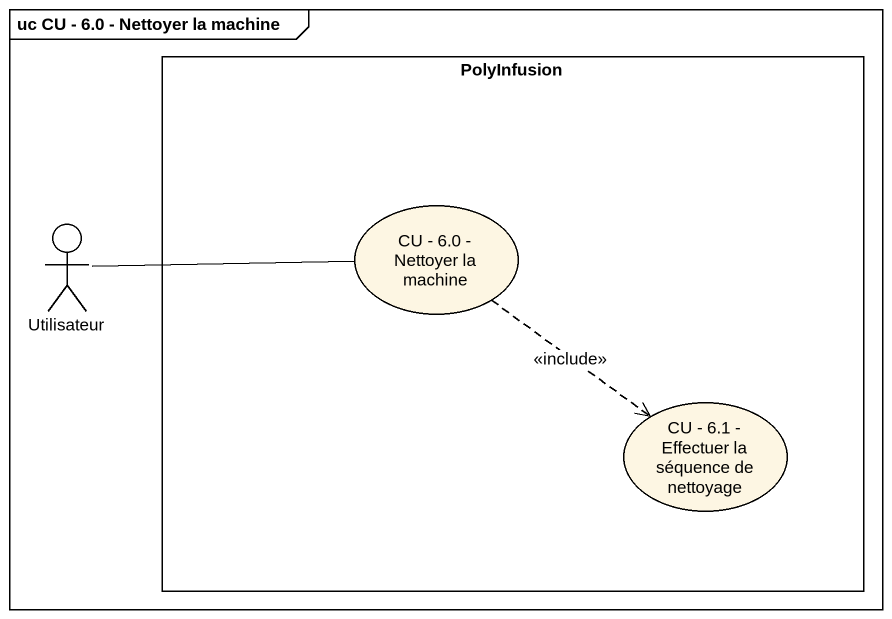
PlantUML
@startuml
mainframe uc CU - 6.0 - Nettoyer la machine
rectangle PolyInfusion {
  usecase "CU - 6.0 - Nettoyer la machine" as CU_6_0_Nettoyer_la_machine
  usecase "CU - 6.1 - Effectuer la séquence de nettoyage" as CU_6_1_Effectuer_la
}
actor Utilisateur
Utilisateur -right- CU_6_0_Nettoyer_la_machine
CU_6_0_Nettoyer_la_machine ..> CU_6_1_Effectuer_la : <<include>>
@enduml
